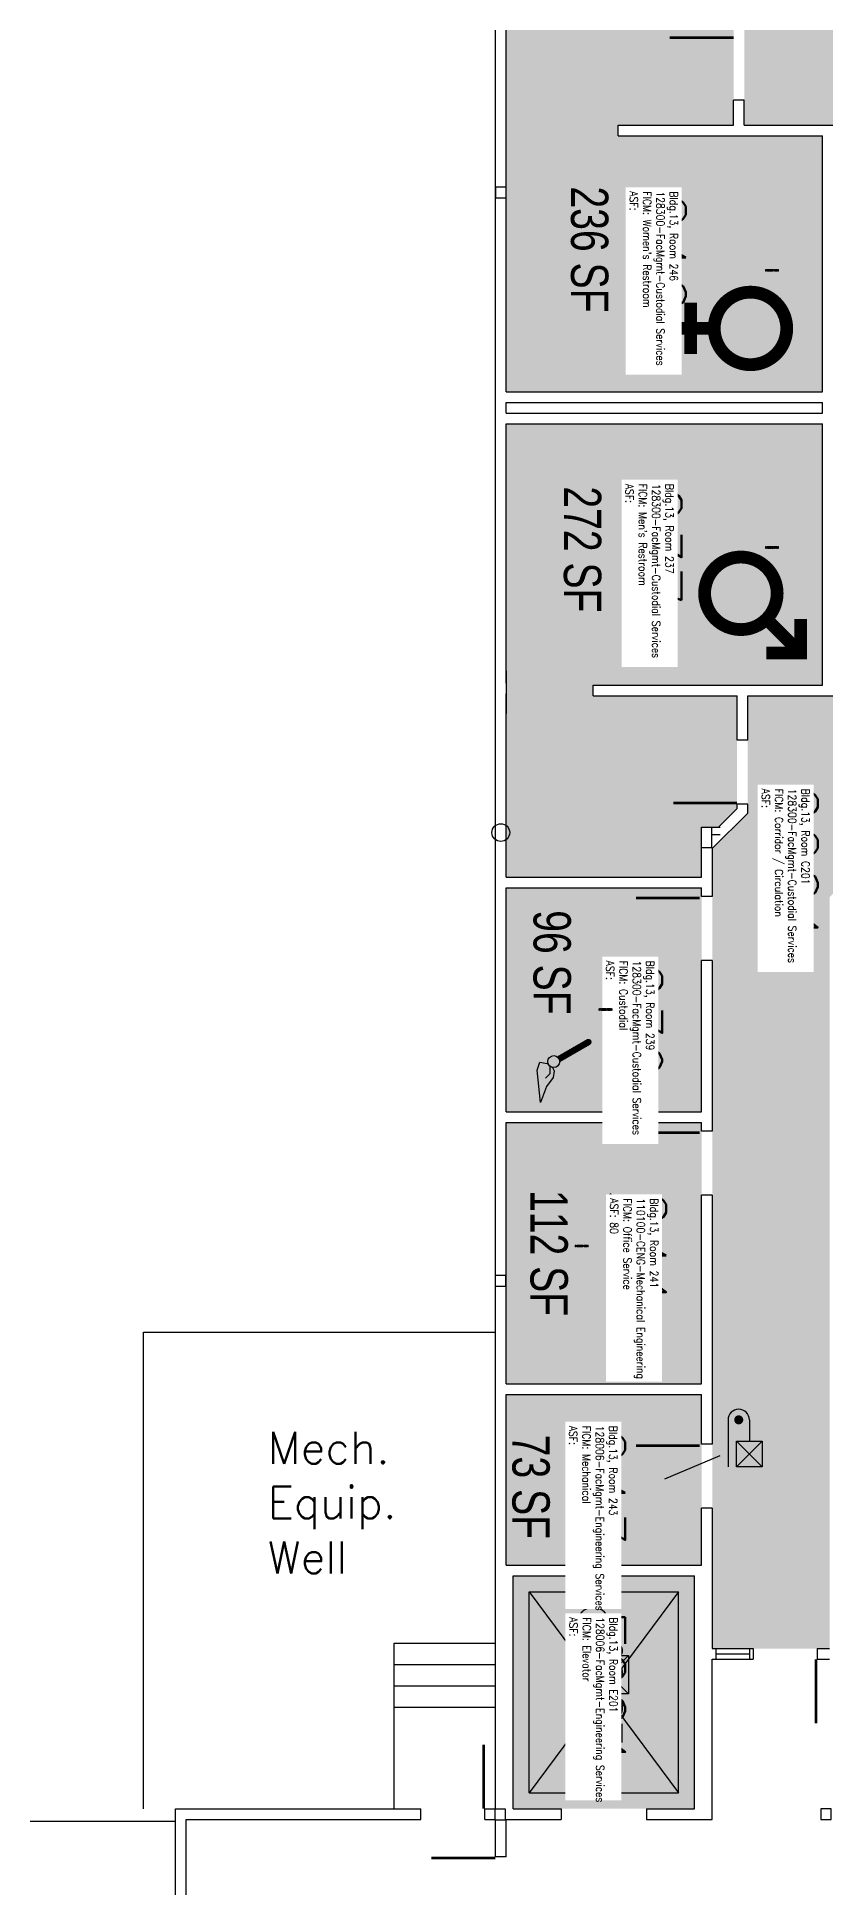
# Model space of a CAD drawing. Header units: inches. Extents: x -1297 to 2310, y -3 to 2532.
# Drawn here: x 114 to 558, y 918 to 1959 of the extents above; entities that cross this region are included whole.
import ezdxf
from ezdxf.enums import TextEntityAlignment as Align

# ---------------------------------------------------------------- set-up
doc = ezdxf.new("R2010")
doc.units = ezdxf.units.IN
doc.header["$LTSCALE"] = 100
doc.header["$MEASUREMENT"] = 0
doc.layers.get('0').update_dxf_attribs({"linetype": 'CONTINUOUS'})
for name, color, linetype in [('A-COLS', 5, 'CONTINUOUS'), ('A-DOOR', 2, 'CONTINUOUS'), ('A-FLOR', 3, 'CONTINUOUS'), ('A-GLAZ', 1, 'CONTINUOUS'), ('A-GLAZ-SILL', 2, 'CONTINUOUS'), ('A-IDEN-ICON', 4, 'CONTINUOUS'), ('A-IDEN-RNUM', 7, 'CONTINUOUS'), ('A-IDEN-SNUM', 4, 'CONTINUOUS'), ('A-IDEN-TEXT', 4, 'CONTINUOUS'), ('A-IDEN-VNUM', 4, 'CONTINUOUS'), ('A-ROOF', 2, 'CONTINUOUS'), ('A-WALL', 5, 'CONTINUOUS'), ('AREA-TEXT', 3, 'CONTINUOUS'), ('Rooms-Category-Color', 7, 'CONTINUOUS'), ('Rooms-College-Color', 7, 'CONTINUOUS'), ('Rooms-Department-Color', 7, 'CONTINUOUS'), ('Rooms-Division-Color', 7, 'CONTINUOUS'), ('Rooms-Information', 7, 'CONTINUOUS')]:
    doc.layers.add(name, color=color, linetype=linetype)
doc.styles.add('AREA', font='arial.ttf', dxfattribs={"width": 0.75, "height": 24})
doc.styles.add('ROOMFNUMBER', font='simplex', dxfattribs={"height": 0.833333})
doc.styles.add('ROOMSNUMBER', font='txt.shx', dxfattribs={"height": 0.03})
doc.styles.add('ROOMVNUMBER', font='simplex.shx', dxfattribs={"width": 0.85})

# ---------------------------------------------------------------- blocks, each defined once
blk = doc.blocks.new('CPWOMEN')
at = {"const_width": 0.015}
blk.add_lwpolyline([(-0.0375, 0, 1), (0.0475, 0, 1)], format="xyb", close=True, dxfattribs=at)
for points in [[(0.005, -0.04), (0.005, -0.1)], [(-0.025, -0.07), (0.035, -0.07)]]:
    blk.add_lwpolyline(points, dxfattribs=at)
blk = doc.blocks.new('CPMEN')
at = {"const_width": 0.015}
for points in [[(0.055, 0.01), (0.055, 0.05), (0.015, 0.05)], [(0.0151, 0.0101), (0.055, 0.05)]]:
    blk.add_lwpolyline(points, dxfattribs=at)
blk.add_lwpolyline([(-0.0575, -0.02, 1), (0.0275, -0.02, 1)], format="xyb", close=True, dxfattribs=at)
blk = doc.blocks.new('CPCUST')
for p, q in [((0.0262, -0.0408), (0.0446, -0.0406)), ((0.0297, -0.0341), (0.0376, -0.0302)), ((0.0376, -0.0302), (0.0533, -0.0324)), ((0.0446, -0.0406), (0.0543, -0.0505)), ((0.0533, -0.0324), (0.0745, -0.0479)), ((0.0171, -0.0639), (0.02, -0.0466)), ((0.0358, -0.0705), (0.0171, -0.0639)), ((0.1117, -0.0625), (0.0358, -0.0705)), ((0.0745, -0.0479), (0.1117, -0.0625))]:
    blk.add_line(p, q)
at = {"const_width": 0.015}
blk.add_lwpolyline([(-0.03, 0.05), (0.01, -0.0193)], dxfattribs=at)
at = {"const_width": 0.0075}
blk.add_lwpolyline([(-0.0332, 0.0481, 1), (-0.0268, 0.0519, 1)], format="xyb", close=True, dxfattribs=at)
blk.add_circle((0.0158, -0.0313), 0.0141)
blk = doc.blocks.new('CPELEV')
for p, q in [((-0.035, 0.03), (-0.035, -0.08)), ((0.015, 0.03), (0.015, -0.02)), ((0.045, -0.08), (-0.015, -0.02)), ((-0.015, -0.08), (0.045, -0.02)), ((-0.015, -0.02), (0.045, -0.02)), ((-0.015, -0.08), (-0.015, -0.02)), ((0.045, -0.02), (0.045, -0.08)), ((0.045, -0.08), (-0.015, -0.08))]:
    blk.add_line(p, q)
at = {"const_width": 0.0106}
blk.add_lwpolyline([(-0.0153, 0.03, 1), (-0.0047, 0.03, 1)], format="xyb", close=True, dxfattribs=at)
blk.add_arc((-0.01, 0.03), 0.025, 0, 180)

msp = doc.modelspace()

# ---------------------------------------------------------------- hatches: boundary and pattern name
at = {"layer": 'Rooms-Category-Color', "true_color": 0xadadad}
for points in [[(1812, 1011), (1812, 1771.2), (1893, 1852.2), (1893, 2105), (1920, 2105), (1920, 2373), (522, 2373), (522, 2203), (562, 2203), (562, 1972), (512, 1972), (512, 1910), (562, 1910), (562, 1589), (514, 1589), (514, 1523), (494, 1503), (494, 1053), (560, 1053), (560, 1475.7), (629, 1544.7), (629, 1659), (629, 2209), (635, 2209), (635, 2193), (672, 2193), (672, 2307), (1827, 2307), (1827, 1879.6), (1746, 1798.6), (1746, 1659), (1746, 1011)], [(378, 1972), (506, 1972), (506, 1910), (441, 1910), (441, 1904), (556, 1904), (556, 1760), (378, 1760)], [(378, 1742), (556, 1742), (556, 1595), (427, 1595), (427, 1589), (508, 1589), (508, 1525.5), (497.5, 1515), (488, 1515), (488, 1487), (378, 1487)], [(378, 1481), (488, 1481), (488, 1355), (378, 1355)], [(378, 1196), (488, 1196), (488, 1100), (378, 1100)], [(382, 1094), (484, 1094), (484, 963), (382, 963)]]:
    msp.add_hatch(color=253, dxfattribs=at).paths.add_polyline_path(points)
at = {"layer": 'Rooms-Category-Color', "true_color": 0xfa9ba3}
msp.add_hatch(color=241, dxfattribs=at).paths.add_polyline_path([(378, 1349), (488, 1349), (488, 1202), (378, 1202)])
at = {"layer": 'Rooms-College-Color', "true_color": 0xadadad}
for points in [[(1812, 1011), (1812, 1771.2), (1893, 1852.2), (1893, 2105), (1920, 2105), (1920, 2373), (522, 2373), (522, 2203), (562, 2203), (562, 1972), (512, 1972), (512, 1910), (562, 1910), (562, 1589), (514, 1589), (514, 1523), (494, 1503), (494, 1053), (560, 1053), (560, 1475.7), (629, 1544.7), (629, 1659), (629, 2209), (635, 2209), (635, 2193), (672, 2193), (672, 2307), (1827, 2307), (1827, 1879.6), (1746, 1798.6), (1746, 1659), (1746, 1011)], [(378, 1972), (506, 1972), (506, 1910), (441, 1910), (441, 1904), (556, 1904), (556, 1760), (378, 1760)], [(378, 1742), (556, 1742), (556, 1595), (427, 1595), (427, 1589), (508, 1589), (508, 1525.5), (497.5, 1515), (488, 1515), (488, 1487), (378, 1487)], [(378, 1481), (488, 1481), (488, 1355), (378, 1355)], [(378, 1196), (488, 1196), (488, 1100), (378, 1100)], [(382, 1094), (484, 1094), (484, 963), (382, 963)]]:
    msp.add_hatch(color=253, dxfattribs=at).paths.add_polyline_path(points)
at = {"layer": 'Rooms-College-Color', "true_color": 0x99d7b2}
msp.add_hatch(color=253, dxfattribs=at).paths.add_polyline_path([(378, 1349), (488, 1349), (488, 1202), (378, 1202)])
at = {"layer": 'Rooms-Department-Color', "true_color": 0xacacac}
for points in [[(1812, 1011), (1812, 1771.2), (1893, 1852.2), (1893, 2105), (1920, 2105), (1920, 2373), (522, 2373), (522, 2203), (562, 2203), (562, 1972), (512, 1972), (512, 1910), (562, 1910), (562, 1589), (514, 1589), (514, 1523), (494, 1503), (494, 1053), (560, 1053), (560, 1475.7), (629, 1544.7), (629, 1659), (629, 2209), (635, 2209), (635, 2193), (672, 2193), (672, 2307), (1827, 2307), (1827, 1879.6), (1746, 1798.6), (1746, 1659), (1746, 1011)], [(378, 1972), (506, 1972), (506, 1910), (441, 1910), (441, 1904), (556, 1904), (556, 1760), (378, 1760)], [(378, 1742), (556, 1742), (556, 1595), (427, 1595), (427, 1589), (508, 1589), (508, 1525.5), (497.5, 1515), (488, 1515), (488, 1487), (378, 1487)], [(378, 1481), (488, 1481), (488, 1355), (378, 1355)], [(378, 1196), (488, 1196), (488, 1100), (378, 1100)], [(382, 1094), (484, 1094), (484, 963), (382, 963)]]:
    msp.add_hatch(color=253, dxfattribs=at).paths.add_polyline_path(points)
at = {"layer": 'Rooms-Department-Color', "true_color": 0x99d7b2}
msp.add_hatch(color=253, dxfattribs=at).paths.add_polyline_path([(378, 1349), (488, 1349), (488, 1202), (378, 1202)])
at = {"layer": 'Rooms-Division-Color', "true_color": 0xadadad}
for points in [[(1812, 1011), (1812, 1771.2), (1893, 1852.2), (1893, 2105), (1920, 2105), (1920, 2373), (522, 2373), (522, 2203), (562, 2203), (562, 1972), (512, 1972), (512, 1910), (562, 1910), (562, 1589), (514, 1589), (514, 1523), (494, 1503), (494, 1053), (560, 1053), (560, 1475.7), (629, 1544.7), (629, 1659), (629, 2209), (635, 2209), (635, 2193), (672, 2193), (672, 2307), (1827, 2307), (1827, 1879.6), (1746, 1798.6), (1746, 1659), (1746, 1011)], [(378, 1972), (506, 1972), (506, 1910), (441, 1910), (441, 1904), (556, 1904), (556, 1760), (378, 1760)], [(378, 1742), (556, 1742), (556, 1595), (427, 1595), (427, 1589), (508, 1589), (508, 1525.5), (497.5, 1515), (488, 1515), (488, 1487), (378, 1487)], [(378, 1481), (488, 1481), (488, 1355), (378, 1355)], [(378, 1196), (488, 1196), (488, 1100), (378, 1100)], [(382, 1094), (484, 1094), (484, 963), (382, 963)]]:
    msp.add_hatch(color=253, dxfattribs=at).paths.add_polyline_path(points)
at = {"layer": 'Rooms-Division-Color', "true_color": 0x99d7b2}
msp.add_hatch(color=253, dxfattribs=at).paths.add_polyline_path([(378, 1349), (488, 1349), (488, 1202), (378, 1202)])

# ---------------------------------------------------------------- linework, layer by layer
at = {"layer": 'A-COLS'}
for points in [[(372, 1875), (372, 1869), (378, 1869), (378, 1875)], [(371.9, 1262.9), (371.9, 1256.9), (377.9, 1256.9), (377.9, 1262.9)], [(371.6, 962.8), (371.6, 956.8), (377.6, 956.8), (377.6, 962.8)], [(555, 963), (555, 957), (561, 957), (561, 963)]]:
    msp.add_lwpolyline(points, close=True, dxfattribs=at)
msp.add_circle((375, 1512), 5, dxfattribs=at)
at = {"layer": 'A-DOOR'}
for points in [[(506, 1959.2, 1.5, 1.5, 0), (470, 1959.2, 0, 0, 0), (470, 1958.5, 0, 0, 0.414214), (507.5, 1924, 0, 0, 0.414214)], [(508, 1528.7, 1.5, 1.5, 0), (472, 1528.7, 0, 0, 0), (472, 1529.5, 0, 0, -0.414214), (509.5, 1564, 0, 0, -0.414214)], [(487, 1475.2, 1.5, 1.5, 0), (451, 1475.2, 0, 0, 0), (451, 1474.5, 0, 0, 0.414214), (488.5, 1440, 0, 0, 0.414214)], [(487, 1343.2, 1.5, 1.5, 0), (451, 1343.2, 0, 0, 0), (451, 1342.5, 0, 0, 0.414214), (488.5, 1308, 0, 0, 0.414214)], [(487, 1167.2, 1.5, 1.5, 0), (451, 1167.2, 0, 0, 0), (451, 1166.5, 0, 0, 0.414214), (488.5, 1132, 0, 0, 0.414214)], [(552.3, 1047, 1.5, 1.5, 0), (552.3, 1011, 0, 0, 0), (551.5, 1011, 0, 0, -0.414214), (517, 1048.5, 0, 0, -0.414214)], [(365.3, 963, 1.5, 1.5, 0), (365.3, 999, 0, 0, 0), (364.5, 999, 0, 0, 0.414214), (330, 961.5, 0, 0, 0.414214)], [(372, 935.2, 1.5, 1.5, 0), (336, 935.2, 0, 0, 0), (336, 934.5, 0, 0, 0.414214), (373.5, 900, 0, 0, 0.414214)]]:
    msp.add_lwpolyline(points, format="xyseb", dxfattribs=at)
at = {"layer": 'A-FLOR'}
for p, q in [((391, 1085), (475, 1085)), ((391, 972), (391, 1085)), ((391, 1085), (475, 972)), ((475, 1085), (391, 972)), ((475, 972), (475, 1085)), ((391, 972), (475, 972))]:
    msp.add_line(p, q, dxfattribs=at)
at = {"layer": 'A-GLAZ'}
msp.add_line((496, 1050), (515, 1050), dxfattribs=at)
at = {"layer": 'A-GLAZ-SILL'}
for p, q in [((496, 1053), (515, 1053)), ((496, 1047), (515, 1047))]:
    msp.add_line(p, q, dxfattribs=at)
at = {"layer": 'A-IDEN-ICON'}
msp.add_line((498.2, 1161.5), (467.1, 1148.3), dxfattribs=at)
at = {"layer": 'A-ROOF'}
for p, q in [((174, 1231), (372, 1231)), ((174, 963), (174, 1231)), ((315, 1056), (372, 1056)), ((315, 963), (315, 1056)), ((315, 1044), (372, 1044)), ((315, 1032), (372, 1032)), ((315, 1020), (372, 1020)), ((-1175, 956), (192, 956))]:
    msp.add_line(p, q, dxfattribs=at)
at = {"layer": 'A-WALL'}
for p, q in [((372, 963), (372, 2164)), ((378, 1760), (378, 1972)), ((506, 1910), (506, 1924)), ((512, 1924), (506, 1924)), ((512, 1910), (512, 1924)), ((441, 1904), (441, 1910)), ((441, 1910), (506, 1910)), ((512, 1910), (562, 1910)), ((441, 1904), (556, 1904)), ((556, 1760), (556, 1904)), ((378, 1760), (556, 1760)), ((378, 1748), (378, 1754)), ((378, 1754), (556, 1754)), ((556, 1748), (556, 1754)), ((378, 1748), (556, 1748)), ((378, 1596), (378, 1742)), ((378, 1742), (556, 1742)), ((556, 1595), (556, 1742)), ((378, 1603), (378, 1579)), ((427, 1589), (427, 1595)), ((427, 1595), (556, 1595)), ((378, 1487), (378, 1590)), ((427, 1589), (508, 1589)), ((508, 1564), (508, 1589)), ((514, 1589), (562, 1589)), ((514, 1564), (514, 1589)), ((514, 1564), (508, 1564)), ((514, 1523), (494, 1503)), ((508, 1525.5), (497.5, 1515)), ((508, 1525.5), (508, 1528)), ((514, 1528), (508, 1528)), ((514, 1523), (514, 1528)), ((488, 1515), (493.8, 1515)), ((488, 1487), (488, 1515)), ((493.8, 1503.7), (493.8, 1515)), ((493.8, 1515), (498.5, 1515)), ((493.8, 1511), (498.5, 1511)), ((487.9, 1503.7), (493.8, 1503.7)), ((494, 1503), (494, 1476)), ((378, 1487), (488, 1487)), ((378, 1481), (488, 1481)), ((378, 1355), (378, 1481)), ((488, 1476), (488, 1481)), ((494, 1476), (488, 1476)), ((488, 1355), (488, 1440)), ((494, 1440), (488, 1440)), ((494, 1440), (494, 1344)), ((378, 1355), (488, 1355)), ((378, 1202), (378, 1349)), ((378, 1349), (488, 1349)), ((488, 1344), (488, 1349)), ((494, 1344), (488, 1344)), ((488, 1202), (488, 1308)), ((494, 1308), (488, 1308)), ((494, 1308), (494, 1168)), ((378, 1202), (488, 1202)), ((378, 1100), (378, 1196)), ((378, 1196), (488, 1196)), ((488, 1168), (488, 1196)), ((494, 1168), (488, 1168)), ((488, 1100), (488, 1132)), ((494, 1132), (488, 1132)), ((494, 1132), (494, 1053)), ((378, 1100), (488, 1100)), ((382, 1094), (484, 1094)), ((382, 963), (382, 1094)), ((484, 963), (484, 1094)), ((494, 1053), (496, 1053)), ((496, 1053), (496, 1047)), ((515, 1053), (515, 1047)), ((515, 1053), (517, 1053)), ((517, 1053), (517, 1047)), ((553, 1053), (553, 1047)), ((553, 1053), (560, 1053)), ((494, 1047), (496, 1047)), ((494, 957), (494, 1047)), ((515, 1047), (517, 1047)), ((553, 1047), (560, 1047)), ((192, 843), (192, 963)), ((192, 963), (330, 963)), ((330, 957), (330, 963)), ((366, 957), (366, 963)), ((366, 963), (372, 963)), ((382, 963), (409, 963)), ((409, 963), (409, 957)), ((457, 963), (457, 957)), ((457, 963), (484, 963)), ((198, 957), (330, 957)), ((198, 843), (198, 957)), ((366, 957), (372, 957)), ((372, 936), (372, 957)), ((378, 957), (409, 957)), ((378, 957), (409, 957)), ((378, 936), (378, 957)), ((457, 957), (494, 957)), ((457, 957), (494, 957)), ((378, 936), (372, 936))]:
    msp.add_line(p, q, dxfattribs=at)

# ---------------------------------------------------------------- block references
at = {"layer": 'A-IDEN-ICON'}
for name, p, xscale, yscale, zscale, rotation in [('CPWOMEN', (515.5, 1798), 480, 480, 480, 269.9999999733196), ('CPMEN', (519.7, 1639.4), 480, 480, 480, 269.9999999733196), ('CPCUST', (412.3, 1387), 240, 240, 240, 270), ('CPELEV', (511.3, 1174.5), 240, 240, 240, 359.9999999726526)]:
    msp.add_blockref(name, p, dxfattribs=dict(at, xscale=xscale, yscale=yscale, zscale=zscale, rotation=rotation))
at = {"layer": 'A-IDEN-ICON', "xscale": 360, "yscale": 360, "zscale": 360}
msp.add_blockref('CPELEV', (430.6, 1056.3), dxfattribs=at)

# ---------------------------------------------------------------- texts
at = {"layer": 'A-IDEN-RNUM', "style": 'ROOMSNUMBER', "width": 0.85}
for s, p in [('0246-00', (527.6, 1828.3)), ('0237-00', (527.6, 1672.4)), ('C201-00', (535.5, 1494.7)), ('0239-00', (433.9, 1412.5)), ('0241-00', (420.5, 1279.5)), ('0243-00', (420.5, 1144.5)), ('E201-00', (430.5, 1023.7))]:
    msp.add_text(s, height=1, rotation=360, dxfattribs=at).set_placement(p, align=Align.MIDDLE)
at = {"layer": 'A-IDEN-SNUM', "style": 'ROOMSNUMBER', "width": 0.85}
for s, p in [('0130024600', (527.6, 1828.3)), ('0130023700', (527.6, 1672.4)), ('0130C20100', (535.5, 1494.7)), ('0130023900', (433.9, 1412.5)), ('0130024100', (420.5, 1279.5)), ('0130024300', (420.5, 1144.5)), ('0130E20100', (430.5, 1023.7))]:
    msp.add_text(s, height=1, rotation=360, dxfattribs=at).set_placement(p, align=Align.MIDDLE)
at = {"layer": 'A-IDEN-TEXT', "style": 'ROOMFNUMBER'}
for s, p in [('Mech.', (243.9, 1157)), ('Equip.', (243.9, 1126.2)), ('Well', (243.9, 1095.3))]:
    msp.add_text(s, height=18, rotation=360, dxfattribs=at).set_placement(p)
at = {"layer": 'A-IDEN-VNUM', "style": 'ROOMVNUMBER', "width": 0.85}
for s, p in [('246', (463.3, 1838.9)), ('237', (461, 1673.8)), ('C201', (537.6, 1494.7)), ('239', (450.1, 1406.2)), ('241', (452.3, 1277.6)), ('243', (429.3, 1144)), ('E201', (429.3, 1029.9))]:
    msp.add_text(s, height=31.5, rotation=270, dxfattribs=at).set_placement(p, align=Align.MIDDLE_CENTER)
at = {"layer": 'AREA-TEXT', "style": 'AREA', "width": 0.75}
for s, p in [('236 SF', (425, 1840)), ('272 SF', (421, 1671.3)), ('96 SF', (403.9, 1439)), ('112 SF', (402.2, 1275.5)), ('73 SF', (392, 1144)), ('93 SF', (433, 1028.5))]:
    msp.add_text(s, height=21, rotation=270, dxfattribs=at).set_placement(p, align=Align.MIDDLE_CENTER)

# ---------------------------------------------------------------- next in the draw order: texts
at = {"layer": 'Rooms-Information', "char_height": 4.5, "width": 100.8, "attachment_point": 7, "rotation": 270, "style": 'ROOMVNUMBER', "bg_fill": 3, "box_fill_scale": 1.5, "bg_fill_color": 256, "bg_fill_true_color": 13158600, "bg_fill_transparency": 0}
for s, insert in [("Bldg.13, Room 246^M^J128300-FacMgmt-Custodial Services^M^JFICM: Women's Restroom^M^JASF: ", (447.6, 1872.7)), ("Bldg.13, Room 237^M^J128300-FacMgmt-Custodial Services^M^JFICM: Men's Restroom^M^JASF: ", (445.2, 1708.2)), ('Bldg.13, Room C201^M^J128300-FacMgmt-Custodial Services^M^JFICM: Corridor / Circulation^M^JASF: ', (521.8, 1536.7)), ('Bldg.13, Room 239^M^J128300-FacMgmt-Custodial Services^M^JFICM: Custodial^M^JASF: ', (434.3, 1440)), ('Bldg.13, Room 241^M^J110100-CENG-Mechanical Engineering^M^JFICM: Office Service^M^JASF: 80', (436.5, 1306.3)), ('Bldg.13, Room E201^M^J128006-FacMgmt-Engineering Services^M^JFICM: Elevator^M^JASF: ', (413.6, 1070.7))]:
    msp.add_mtext(s, dxfattribs=dict(at, insert=insert))

# ---------------------------------------------------------------- next in the draw order: texts
at = {"layer": 'Rooms-Information', "insert": (413.5, 1178.4), "char_height": 4.5, "width": 100.8, "attachment_point": 7, "rotation": 270, "style": 'ROOMVNUMBER', "bg_fill": 3, "box_fill_scale": 1.5, "bg_fill_color": 256, "bg_fill_true_color": 13158600, "bg_fill_transparency": 0}
msp.add_mtext('Bldg.13, Room 243^M^J128006-FacMgmt-Engineering Services^M^JFICM: Mechanical^M^JASF: ', dxfattribs=at)

doc.saveas('drawing.dxf')
